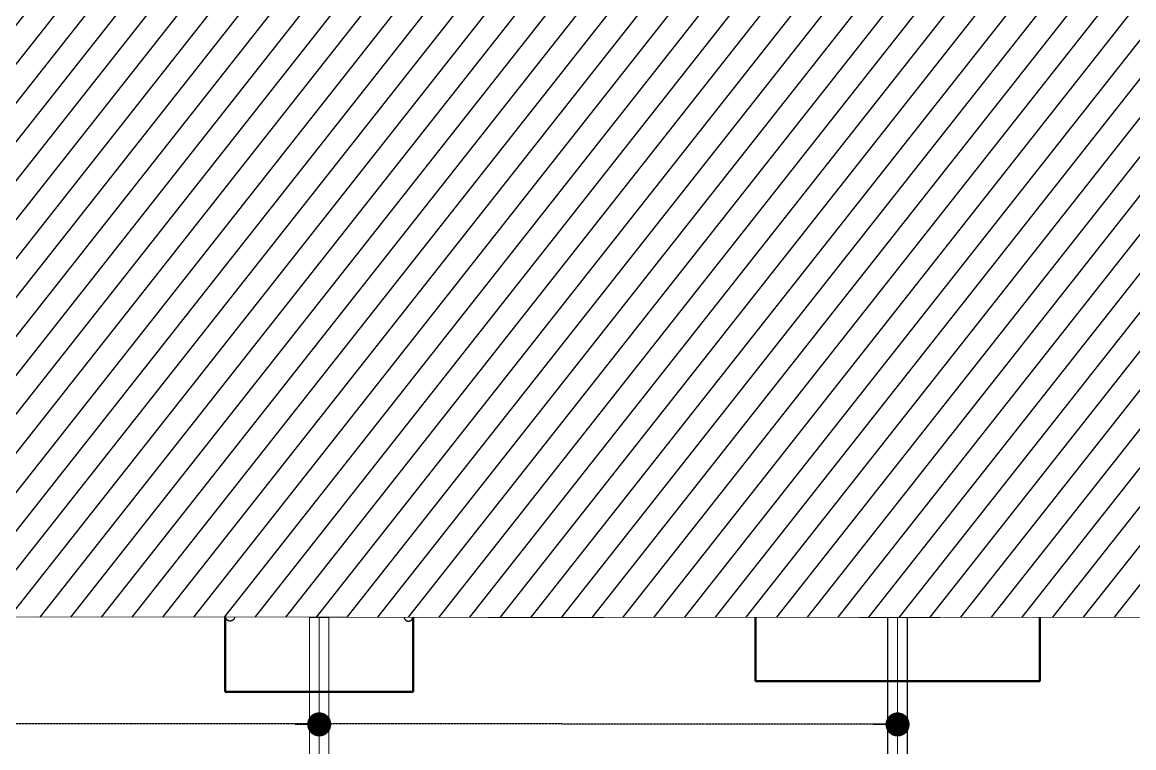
# Model space of a CAD drawing. Header units: centimetres. Extents: x -6122352 to 4157695, y -1694241 to 1947892.
# Drawn here: x 237721 to 249254, y -194646 to -187120 of the extents above; entities that cross this region are included whole.
import ezdxf
from ezdxf.xclip import XClip

# ---------------------------------------------------------------- set-up
doc = ezdxf.new("R2010")
doc.units = ezdxf.units.CM
doc.header["$MEASUREMENT"] = 0
doc.header["$XCLIPFRAME"] = 2
for name, pattern in [('DASHED2', [0.375, 0.25, -0.125]), ('XR-AR-END-SETTING OUT PLAN$0$23585-XR-AR-END-GROUND FLOOR$0$23261-XR-AR-SI-GF$0$HIDDEN', [0.375, 0.25, -0.125]), ('XR-AR-END-SETTING OUT PLAN$0$23585-XR-AR-END-GROUND FLOOR$0$945-4P-1-101-GROUND FLOOR PLAN$0$XR-MIDDLE-GROUND FLOOR PLAN$0$HIDDEN2', [0.1875, 0.125, -0.0625]), ('XR-AR-END-SETTING OUT PLAN$0$23585-XR-AR-END-GROUND FLOOR$0$XR-END-GROUND FLOOR PLAN$0$HIDDEN', [9.525, 6.35, -3.175]), ('XR-AR-END-SETTING OUT PLAN$0$23585-XR-AR-END-GROUND FLOOR$0$XR-END-GROUND FLOOR PLAN$0$HIDDEN2', [0.1875, 0.125, -0.0625]), ('XR-AR-MID-SETTING OUT FOR MASTER$0$23585-XR-AR-MID-GROUND FLOOR$0$23261-XR-AR-SI-GF$0$HIDDEN', [0.375, 0.25, -0.125]), ('XR-AR-MID-SETTING OUT FOR MASTER$0$23585-XR-AR-MID-GROUND FLOOR$0$945-4P-1-101-GROUND FLOOR PLAN$0$XR-MIDDLE-GROUND FLOOR PLAN$0$HIDDEN', [9.525, 6.35, -3.175]), ('XR-AR-MID-SETTING OUT FOR MASTER$0$23585-XR-AR-MID-GROUND FLOOR$0$945-4P-1-101-GROUND FLOOR PLAN$0$XR-MIDDLE-GROUND FLOOR PLAN$0$HIDDEN2', [0.1875, 0.125, -0.0625])]:
    doc.linetypes.add(name, pattern=pattern)
doc.layers.add('08-Compound Wall-4', color=7, linetype='Continuous', lineweight=25, true_color=0xff4405)
doc.layers.add('23585-XR-AR-DAMAC PLOT LIMITS$0$1-End units', color=7, linetype='Continuous', lineweight=5, true_color=0xf8991e)
for name, color, linetype, lineweight in [('23585-XR-AR-DAMAC PLOT LIMITS$0$1-Mid units', 41, 'Continuous', 5), ('@ Foundations', 4, 'DASHED2', 50), ('A-ANNO-TEXT', 3, 'Continuous', 25), ('XR-AR-END-SETTING OUT PLAN$0$23585-XR-AR-END-GROUND FLOOR$0$A-DOOR-FULL', 1, 'Continuous', 9), ('XR-AR-END-SETTING OUT PLAN$0$23585-XR-AR-END-GROUND FLOOR$0$A-FLOR-OVHD', 9, 'XR-AR-END-SETTING OUT PLAN$0$23585-XR-AR-END-GROUND FLOOR$0$23261-XR-AR-SI-GF$0$HIDDEN', 15), ('XR-AR-END-SETTING OUT PLAN$0$23585-XR-AR-END-GROUND FLOOR$0$A-GLAZ-SILL', 8, 'Continuous', 5), ('XR-AR-END-SETTING OUT PLAN$0$23585-XR-AR-END-GROUND FLOOR$0$A-GLAZ-WNDO', 232, 'Continuous', 9), ('XR-AR-END-SETTING OUT PLAN$0$23585-XR-AR-END-GROUND FLOOR$0$A-WALL', 7, 'Continuous', 30), ('XR-AR-END-SETTING OUT PLAN$0$23585-XR-AR-END-GROUND FLOOR$0$A-WALL-FNSH', 9, 'Continuous', 5), ('XR-AR-END-SETTING OUT PLAN$0$23585-XR-AR-END-GROUND FLOOR$0$S-COLS', 51, 'Continuous', 40), ('XR-AR-END-SETTING OUT PLAN$0$23585-XR-AR-END-GROUND FLOOR$0$S-COLS-PATT', 8, 'Continuous', 5), ('XR-AR-MID-SETTING OUT FOR MASTER$0$23585-XR-AR-MID-GROUND FLOOR$0$$A-GLAZ-WNDO', 232, 'Continuous', 9), ('XR-AR-MID-SETTING OUT FOR MASTER$0$23585-XR-AR-MID-GROUND FLOOR$0$$A-WALL', 1, 'Continuous', 5), ('XR-AR-MID-SETTING OUT FOR MASTER$0$23585-XR-AR-MID-GROUND FLOOR$0$A-DOOR', 31, 'Continuous', 5), ('XR-AR-MID-SETTING OUT FOR MASTER$0$23585-XR-AR-MID-GROUND FLOOR$0$A-DOOR-FULL', 1, 'Continuous', 9), ('XR-AR-MID-SETTING OUT FOR MASTER$0$23585-XR-AR-MID-GROUND FLOOR$0$A-EQUP-KITN-PLAN', 202, 'Continuous', 9), ('XR-AR-MID-SETTING OUT FOR MASTER$0$23585-XR-AR-MID-GROUND FLOOR$0$A-FLOR-OVHD', 9, 'XR-AR-MID-SETTING OUT FOR MASTER$0$23585-XR-AR-MID-GROUND FLOOR$0$23261-XR-AR-SI-GF$0$HIDDEN', 15), ('XR-AR-MID-SETTING OUT FOR MASTER$0$23585-XR-AR-MID-GROUND FLOOR$0$A-FLOR-PATT', 8, 'Continuous', 5), ('XR-AR-MID-SETTING OUT FOR MASTER$0$23585-XR-AR-MID-GROUND FLOOR$0$A-GLAZ-SILL', 8, 'Continuous', 5), ('XR-AR-MID-SETTING OUT FOR MASTER$0$23585-XR-AR-MID-GROUND FLOOR$0$A-GLAZ-WNDO', 232, 'Continuous', 9), ('XR-AR-MID-SETTING OUT FOR MASTER$0$23585-XR-AR-MID-GROUND FLOOR$0$A-WALL', 7, 'Continuous', 30), ('XR-AR-MID-SETTING OUT FOR MASTER$0$23585-XR-AR-MID-GROUND FLOOR$0$A-WALL-FNSH', 9, 'Continuous', 5), ('XR-AR-MID-SETTING OUT FOR MASTER$0$23585-XR-AR-MID-GROUND FLOOR$0$S-COLS', 51, 'Continuous', 40)]:
    doc.layers.add(name, color=color, linetype=linetype, lineweight=lineweight)
for name, color, linetype in [('@MI-REF LAYER', 7, 'Continuous'), ('B_TH_6', 7, 'Continuous'), ('XR-AR-END-SETTING OUT PLAN$0$23585-XR-AR-END-GROUND FLOOR$0$A-Flor-Hral', 3, 'Continuous'), ('XR-AR-END-SETTING OUT PLAN$0$23585-XR-AR-END-GROUND FLOOR$0$A-Flor-Strs', 1, 'Continuous'), ('XR-AR-MID-SETTING OUT FOR MASTER$0$23585-XR-AR-MID-GROUND FLOOR$0$A-Flor-Strs', 1, 'Continuous'), ('XR-AR-MID-SETTING OUT FOR MASTER$0$23585-XR-AR-MID-GROUND FLOOR$0$GS-HATCH-FLOOR TILE', 251, 'Continuous')]:
    doc.layers.add(name, color=color, linetype=linetype)

# ---------------------------------------------------------------- blocks, each defined once
blk = doc.blocks.new('23585-XR-AR-DAMAC PLOT LIMITS')
at = {"layer": '23585-XR-AR-DAMAC PLOT LIMITS$0$1-End units', "color": 251, "true_color": 0x636466}
blk.add_lwpolyline([(496711.173, 2768951.318), (496704.993, 2768944.574), (496687.298, 2768960.788), (496693.479, 2768967.533)], close=True, dxfattribs=at)
at = {"layer": '23585-XR-AR-DAMAC PLOT LIMITS$0$1-Mid units', "color": 251, "true_color": 0x636466}
for points in [[(496683.245, 2768956.364), (496687.298, 2768960.788), (496704.993, 2768944.574), (496700.94, 2768940.15)], [(496679.192, 2768951.941), (496683.245, 2768956.364), (496700.94, 2768940.15), (496696.887, 2768935.727)]]:
    blk.add_lwpolyline(points, close=True, dxfattribs=at)
blk = doc.blocks.new('A$Cf093b529')
at = {"layer": 'A-ANNO-TEXT'}
blk.add_blockref('23585-XR-AR-DAMAC PLOT LIMITS', (-495391.99, -2768603.442), dxfattribs=at)
blk = doc.blocks.new('XR-AR-END-SETTING OUT PLAN$0$23585-XR-AR-END-GROUND FLOOR$0$XR-END-GROUND FLOOR PLAN$0$A$C69996ABC')
at = {"layer": 'XR-AR-END-SETTING OUT PLAN$0$23585-XR-AR-END-GROUND FLOOR$0$A-GLAZ-SILL'}
blk.add_line((0.25, 1), (0.25, 0.1), dxfattribs=at)
at = {"layer": 'XR-AR-END-SETTING OUT PLAN$0$23585-XR-AR-END-GROUND FLOOR$0$A-GLAZ-WNDO'}
for p, q in [((0, 1), (0, 0.95)), ((0.25, 1), (0, 1)), ((0, 0.95), (0.15, 0.95)), ((0, 0.95), (0, 0.15)), ((0.15, 0.95), (0.15, 1)), ((0.15, 1), (0.15, 0.1)), ((0.15, 0.15), (0, 0.15)), ((0, 0.1), (0, 0.15)), ((0.15, 0.1), (0.15, 0.15)), ((0.25, 0.1), (0, 0.1))]:
    blk.add_line(p, q, dxfattribs=at)
blk.add_lwpolyline([(0, 0.95), (0, 0.15), (0.05, 0.15), (0.05, 0.95)], close=True, dxfattribs=at)
blk.add_lwpolyline([(0.05, 0.1), (0, 0.1)], dxfattribs=at)
blk = doc.blocks.new('*U131')
for points in [[(91, 0), (41, 0), (41, 1021), (91, 1021)], [(0, 0), (38, 0), (38, -50), (50, -50), (50, -122), (0, -122)], [(1100, 0), (1062, 0), (1062, -50), (1050, -50), (1050, -122), (1100, -122)]]:
    blk.add_lwpolyline(points, close=True)
at = {"color": 8, "linetype": 'XR-AR-END-SETTING OUT PLAN$0$23585-XR-AR-END-GROUND FLOOR$0$XR-END-GROUND FLOOR PLAN$0$HIDDEN2'}
blk.add_arc((41, 0), 1021, 0, 90, dxfattribs=at)
at = {"layer": 'XR-AR-END-SETTING OUT PLAN$0$23585-XR-AR-END-GROUND FLOOR$0$A-GLAZ-SILL', "linetype": 'XR-AR-END-SETTING OUT PLAN$0$23585-XR-AR-END-GROUND FLOOR$0$945-4P-1-101-GROUND FLOOR PLAN$0$XR-MIDDLE-GROUND FLOOR PLAN$0$HIDDEN2', "ltscale": 3}
blk.add_lwpolyline([(0, 0), (1100, 0), (1100, -122), (0, -122)], close=True, dxfattribs=at)
blk = doc.blocks.new('*U36')
at = {"linetype": 'XR-AR-END-SETTING OUT PLAN$0$23585-XR-AR-END-GROUND FLOOR$0$XR-END-GROUND FLOOR PLAN$0$HIDDEN', "ltscale": 0.2}
blk.add_lwpolyline([(672, 0, 0, 0, 0), (125, 0, 16.7, 16.7, 0), (62, -172, 16.7, 16.7, 0), (-62, 172, 16.7, 16.7, 0), (-125, 0, 0, 0, 0), (-772, 0, 0, 0, 0)], format="xyseb", dxfattribs=at)
blk = doc.blocks.new('XR-AR-END-SETTING OUT PLAN$0$23585-XR-AR-END-GROUND FLOOR$0$A$C75a8815d')
at = {"layer": 'XR-AR-END-SETTING OUT PLAN$0$23585-XR-AR-END-GROUND FLOOR$0$S-COLS', "color": 252, "lineweight": 30}
for points in [[(6050, 3657), (6050, 2257), (6250, 2257), (6250, 3657)], [(6050, 1200), (6050, 0), (6250, 0), (6250, 1200)]]:
    blk.add_lwpolyline(points, close=True, dxfattribs=at)
blk = doc.blocks.new('XR-AR-END-SETTING OUT PLAN')
at = {"layer": '08-Compound Wall-4', "ltscale": 100}
blk.add_lwpolyline([(9050, 5500), (9050, 1500), (9250, 1500), (9250, 5500)], dxfattribs=at)
at = {"layer": 'XR-AR-END-SETTING OUT PLAN$0$23585-XR-AR-END-GROUND FLOOR$0$A-Flor-Hral', "color": 8}
for p, q in [((8050, 11545), (8050, 12850)), ((8000, 11527), (8000, 12800))]:
    blk.add_line(p, q, dxfattribs=at)
at = {"layer": 'XR-AR-END-SETTING OUT PLAN$0$23585-XR-AR-END-GROUND FLOOR$0$A-FLOR-OVHD', "color": 8, "ltscale": 5}
blk.add_lwpolyline([(8550, 7913), (9050, 7913), (9050, 7413), (8550, 7413)], close=True, dxfattribs=at)
for points in [[(8550, 7913), (9050, 7413)], [(9050, 7913), (8550, 7413)], [(8850, 5750), (9050, 6550)], [(8850, 6550), (9050, 5750)]]:
    blk.add_lwpolyline(points, dxfattribs=at)
at = {"layer": 'XR-AR-END-SETTING OUT PLAN$0$23585-XR-AR-END-GROUND FLOOR$0$A-Flor-Strs', "color": 8}
for p, q in [((7950, 12800), (7950, 11509)), ((8000, 11630), (7950, 11630)), ((8050, 11630), (8280, 11630))]:
    blk.add_line(p, q, dxfattribs=at)
at = {"layer": 'XR-AR-END-SETTING OUT PLAN$0$23585-XR-AR-END-GROUND FLOOR$0$A-Flor-Strs', "color": 8, "linetype": 'XR-AR-END-SETTING OUT PLAN$0$23585-XR-AR-END-GROUND FLOOR$0$XR-END-GROUND FLOOR PLAN$0$HIDDEN', "ltscale": 0.1}
for p, q in [((8050, 9010), (8050, 11545)), ((8280, 11630), (8414, 11630)), ((8500, 11630), (9050, 11630)), ((7950, 11509), (7950, 8110)), ((8000, 9060), (8000, 11527)), ((8000, 11350), (7950, 11350)), ((8050, 11350), (9050, 11350)), ((8000, 11070), (7950, 11070)), ((8050, 11070), (9050, 11070)), ((8000, 10790), (7950, 10790)), ((8050, 10790), (9050, 10790)), ((8000, 10510), (7950, 10510)), ((8050, 10510), (9050, 10510)), ((8000, 10230), (7950, 10230)), ((8050, 10230), (9030, 10230)), ((8000, 9950), (7950, 9950)), ((8050, 9950), (9030, 9950)), ((8050, 9840), (9030, 9840)), ((8000, 9670), (7950, 9670)), ((8050, 9670), (9030, 9670)), ((8000, 9390), (7950, 9390)), ((8050, 9390), (9030, 9390)), ((8000, 9110), (7950, 9110)), ((7950, 9060), (8000, 9060)), ((7950, 9010), (8050, 9010)), ((8050, 9110), (9030, 9110)), ((7950, 8210), (9050, 8210)), ((7950, 8160), (9050, 8160)), ((7950, 8110), (9050, 8110))]:
    blk.add_line(p, q, dxfattribs=at)
at = {"layer": 'XR-AR-END-SETTING OUT PLAN$0$23585-XR-AR-END-GROUND FLOOR$0$A-Flor-Strs', "color": 8}
blk.add_lwpolyline([(8414, 11630), (8500, 11630)], dxfattribs=at)
at = {"layer": 'XR-AR-END-SETTING OUT PLAN$0$23585-XR-AR-END-GROUND FLOOR$0$A-WALL', "color": 8}
for p, q in [((8100, 6650), (9250, 6650)), ((8100, 6650), (8100, 6550)), ((8750, 5750), (8750, 6650)), ((9250, 6650), (9250, 5500)), ((8100, 6550), (8750, 6550)), ((8700, 5750), (8750, 5750)), ((8700, 5500), (8700, 5750)), ((9250, 5500), (8700, 5500)), ((9050, 5500), (9050, 5500))]:
    blk.add_line(p, q, dxfattribs=at)
for points in [[(9250, 6650), (9050, 6650), (9050, 8750), (6850, 8750), (6850, 8700), (6750, 8700), (6750, 8750), (6650, 8750), (6650, 8850), (6950, 8850), (6950, 8900), (7050, 8900), (7050, 8850), (9050, 8850), (9050, 10350), (7050, 10350), (7050, 9800), (6950, 9800), (6950, 10550), (7050, 10550), (7050, 10450), (9050, 10450), (9050, 19523), (9250, 19523)], [(7150, 12100), (7100, 12100), (7100, 11550), (7150, 11550)], [(3250, 5500), (7760, 5500), (7760, 5750), (3250, 5750)]]:
    blk.add_lwpolyline(points, close=True, dxfattribs=at)
for points in [[(7250, 12200), (7250, 11450), (6950, 11450), (6950, 12750), (7950, 12750), (7950, 12650), (7100, 12650), (7100, 12200), (7250, 12200), (7250, 12200), (7250, 12200)], [(7050, 10450), (7050, 10350)], [(9050, 10450), (9050, 10350)], [(6750, 7650), (6750, 7800), (6850, 7800), (6850, 7750), (7450, 7750), (7450, 5750), (7350, 5750), (7350, 7650), (6750, 7650)], [(9050, 5750), (8850, 5750), (8850, 6550), (9050, 6550), (9050, 5750)]]:
    blk.add_lwpolyline(points, dxfattribs=at)
at = {"layer": 'XR-AR-END-SETTING OUT PLAN$0$23585-XR-AR-END-GROUND FLOOR$0$A-WALL-FNSH', "color": 8}
for p, q in [((6870, 8700), (6850, 8700)), ((9030, 8730), (6870, 8730)), ((6870, 8730), (6870, 8700)), ((9030, 6670), (9030, 8730)), ((8080, 6670), (9030, 6670)), ((8080, 6670), (8080, 6530)), ((8080, 6530), (8730, 6530)), ((8730, 5770), (8730, 6530)), ((8680, 5650), (8680, 5770)), ((8680, 5770), (8730, 5770))]:
    blk.add_line(p, q, dxfattribs=at)
for points in [[(6982, 9800), (7070, 9800), (7070, 10330), (9030, 10330), (9030, 8870), (7070, 8870), (7070, 8900), (7050, 8900)], [(6850, 7800), (6870, 7800), (6870, 7770), (7470, 7770), (7470, 5770), (7780, 5770), (7780, 5650)]]:
    blk.add_lwpolyline(points, dxfattribs=at)
at = {"color": 8, "xscale": 1000.000000000054, "yscale": 1000.000000000054, "zscale": 1000.000000000054, "rotation": 90}
blk.add_blockref('XR-AR-END-SETTING OUT PLAN$0$23585-XR-AR-END-GROUND FLOOR$0$XR-END-GROUND FLOOR PLAN$0$A$C69996ABC', (8780, 5500), dxfattribs=at)
at = {"layer": 'XR-AR-END-SETTING OUT PLAN$0$23585-XR-AR-END-GROUND FLOOR$0$A-DOOR-FULL', "color": 8, "rotation": 270}
for p, xscale, yscale, zscale in [((7050, 10550), -0.8181818181818169, 0.8181818181818169, 0.8181818181818167), ((7050, 8900), -0.8181818181818169, 0.8181818181818169, 0.8181818181818167), ((6850, 8700), 0.8181818181818152, 0.8181818181818152, 0.8181818181818152)]:
    blk.add_blockref('*U131', p, dxfattribs=dict(at, xscale=xscale, yscale=yscale, zscale=zscale))
at = {"layer": 'XR-AR-END-SETTING OUT PLAN$0$23585-XR-AR-END-GROUND FLOOR$0$A-FLOR-OVHD', "color": 8, "xscale": -0.999999999999999, "rotation": 199.9831065219304}
blk.add_blockref('*U36', (8500, 11710), dxfattribs=at)
at = {"layer": 'XR-AR-END-SETTING OUT PLAN$0$23585-XR-AR-END-GROUND FLOOR$0$S-COLS-PATT', "color": 8}
blk.add_blockref('XR-AR-END-SETTING OUT PLAN$0$23585-XR-AR-END-GROUND FLOOR$0$A$C75a8815d', (3000, 5500), dxfattribs=at)
blk = doc.blocks.new('END UNIT')
at = {"xscale": 0.001, "yscale": 0.001, "zscale": 0.001}
blk.add_blockref('XR-AR-END-SETTING OUT PLAN', (-9.15, 0), dxfattribs=at)
blk = doc.blocks.new('XR-AR-MID-SETTING OUT FOR MASTER$0$23585-XR-AR-MID-GROUND FLOOR$0$945-4P-1-101-GROUND FLOOR PLAN$0$XR-MIDDLE-CAR PARK HATCH')
at = {"layer": 'XR-AR-MID-SETTING OUT FOR MASTER$0$23585-XR-AR-MID-GROUND FLOOR$0$A-FLOR-PATT'}
blk.add_lwpolyline([(9250, 100), (9250, 5500), (15050, 5503), (15050, 100)], close=True, dxfattribs=at)
blk = doc.blocks.new('*U130')
for points in [[(91, 0), (41, 0), (41, 1021), (91, 1021)], [(0, 0), (38, 0), (38, -50), (50, -50), (50, -122), (0, -122)], [(1100, 0), (1062, 0), (1062, -50), (1050, -50), (1050, -122), (1100, -122)]]:
    blk.add_lwpolyline(points, close=True)
at = {"color": 8, "linetype": 'XR-AR-MID-SETTING OUT FOR MASTER$0$23585-XR-AR-MID-GROUND FLOOR$0$945-4P-1-101-GROUND FLOOR PLAN$0$XR-MIDDLE-GROUND FLOOR PLAN$0$HIDDEN2'}
blk.add_arc((41, 0), 1021, 0, 90, dxfattribs=at)
at = {"layer": 'XR-AR-MID-SETTING OUT FOR MASTER$0$23585-XR-AR-MID-GROUND FLOOR$0$A-GLAZ-SILL', "linetype": 'XR-AR-MID-SETTING OUT FOR MASTER$0$23585-XR-AR-MID-GROUND FLOOR$0$945-4P-1-101-GROUND FLOOR PLAN$0$XR-MIDDLE-GROUND FLOOR PLAN$0$HIDDEN2', "ltscale": 3}
blk.add_lwpolyline([(0, 0), (1100, 0), (1100, -122), (0, -122)], close=True, dxfattribs=at)
blk = doc.blocks.new('*U27')
for points in [[(91, 0), (41, 0), (41, 1021), (91, 1021)], [(0, 0), (38, 0), (38, -50), (50, -50), (50, -250), (0, -250)], [(1100, 0), (1062, 0), (1062, -50), (1050, -50), (1050, -250), (1100, -250)]]:
    blk.add_lwpolyline(points, close=True)
at = {"color": 8, "linetype": 'XR-AR-MID-SETTING OUT FOR MASTER$0$23585-XR-AR-MID-GROUND FLOOR$0$945-4P-1-101-GROUND FLOOR PLAN$0$XR-MIDDLE-GROUND FLOOR PLAN$0$HIDDEN2'}
blk.add_arc((41, 0), 1021, 0, 90, dxfattribs=at)
at = {"layer": 'XR-AR-MID-SETTING OUT FOR MASTER$0$23585-XR-AR-MID-GROUND FLOOR$0$A-GLAZ-SILL', "linetype": 'XR-AR-MID-SETTING OUT FOR MASTER$0$23585-XR-AR-MID-GROUND FLOOR$0$945-4P-1-101-GROUND FLOOR PLAN$0$XR-MIDDLE-GROUND FLOOR PLAN$0$HIDDEN2', "ltscale": 3}
blk.add_lwpolyline([(0, 0), (1100, 0), (1100, -250), (0, -250)], close=True, dxfattribs=at)
blk = doc.blocks.new('XR-AR-MID-SETTING OUT FOR MASTER$0$23585-XR-AR-MID-GROUND FLOOR$0$945-4P-1-101-GROUND FLOOR PLAN$0$XR-MIDDLE-GROUND FLOOR PLAN$0$A$C69996ABC')
at = {"layer": 'XR-AR-MID-SETTING OUT FOR MASTER$0$23585-XR-AR-MID-GROUND FLOOR$0$A-FLOR-OVHD', "linetype": 'XR-AR-MID-SETTING OUT FOR MASTER$0$23585-XR-AR-MID-GROUND FLOOR$0$945-4P-1-101-GROUND FLOOR PLAN$0$XR-MIDDLE-GROUND FLOOR PLAN$0$HIDDEN2', "ltscale": 5}
for p, q in [((0, 0.9), (0.1, 0.9)), ((0, 0.9), (0, 0)), ((0, 0), (0.1, 0))]:
    blk.add_line(p, q, dxfattribs=at)
blk.add_lwpolyline([(0.1, 0.85), (0.25, 0.45), (0.1, 0.05)], dxfattribs=at)
at = {"layer": 'XR-AR-MID-SETTING OUT FOR MASTER$0$23585-XR-AR-MID-GROUND FLOOR$0$A-GLAZ-WNDO'}
for p, q in [((0.1, 0.85), (0.1, 0.9)), ((0.1, 0.9), (0.1, 0)), ((0.25, 0.85), (0.1, 0.85)), ((0.25, 0.9), (0.25, 0.85)), ((0.25, 0.85), (0.25, 0.05)), ((0.1, 0), (0.1, 0.05)), ((0.1, 0.05), (0.25, 0.05)), ((0.25, 0), (0.25, 0.05))]:
    blk.add_line(p, q, dxfattribs=at)
for points in [[(0.25, 0.9), (0.1, 0.9)], [(0.1, 0), (0.25, 0)]]:
    blk.add_lwpolyline(points, dxfattribs=at)
blk.add_lwpolyline([(0.25, 0.85), (0.25, 0.05), (0.2, 0.05), (0.2, 0.85)], close=True, dxfattribs=at)
blk = doc.blocks.new('XR-AR-MID-SETTING OUT FOR MASTER$0$23585-XR-AR-MID-GROUND FLOOR$0$945-4P-1-101-GROUND FLOOR PLAN$0$XR-MIDDLE-GROUND FLOOR PLAN$0$A$C70344426')
at = {"layer": 'XR-AR-MID-SETTING OUT FOR MASTER$0$23585-XR-AR-MID-GROUND FLOOR$0$A-GLAZ-SILL'}
blk.add_line((0.25, 2.65), (0.25, 0), dxfattribs=at)
at = {"layer": 'XR-AR-MID-SETTING OUT FOR MASTER$0$23585-XR-AR-MID-GROUND FLOOR$0$A-GLAZ-WNDO'}
for p, q in [((0, 2.65), (0, 2.6)), ((0, 2.65), (0.25, 2.65)), ((0, 2.6), (0.15, 2.6)), ((0.15, 2.6), (0.15, 2.65)), ((0.15, 2.6), (0.15, 0)), ((0, 1.8), (0, 1.75)), ((0.15, 1.8), (0, 1.8)), ((0, 1.75), (0.15, 1.75)), ((0.15, 1.75), (0.15, 1.8)), ((0, 0.9), (0, 0.85)), ((0.15, 0.9), (0, 0.9)), ((0, 0.85), (0.15, 0.85)), ((0, 0.85), (0, 0.05)), ((0.15, 0.85), (0.15, 0.9)), ((0.15, 0.05), (0, 0.05)), ((0, 0), (0, 0.05)), ((0.15, 0), (0.15, 0.05)), ((0.25, 0), (0, 0))]:
    blk.add_line(p, q, dxfattribs=at)
blk.add_lwpolyline([(0.05, 1.8), (0.05, 2.6), (0, 2.6), (0, 0.9), (0.05, 0.9), (0.05, 1.75)], dxfattribs=at)
blk.add_lwpolyline([(0, 0.85), (0, 0.05), (0.05, 0.05), (0.05, 0.85)], close=True, dxfattribs=at)
blk = doc.blocks.new('*U28')
for points in [[(0, 70), (38, 70), (38, 120), (50, 120), (50, 180), (0, 180)], [(1100, 70), (1062, 70), (1062, 120), (1050, 120), (1050, 180), (1100, 180)], [(91, 70), (41, 70), (41, -951), (91, -951)]]:
    blk.add_lwpolyline(points, close=True)
at = {"color": 8, "linetype": 'XR-AR-MID-SETTING OUT FOR MASTER$0$23585-XR-AR-MID-GROUND FLOOR$0$945-4P-1-101-GROUND FLOOR PLAN$0$XR-MIDDLE-GROUND FLOOR PLAN$0$HIDDEN2'}
blk.add_arc((41, 70), 1021, 270, 0, dxfattribs=at)
at = {"layer": 'XR-AR-MID-SETTING OUT FOR MASTER$0$23585-XR-AR-MID-GROUND FLOOR$0$A-GLAZ-SILL', "linetype": 'XR-AR-MID-SETTING OUT FOR MASTER$0$23585-XR-AR-MID-GROUND FLOOR$0$945-4P-1-101-GROUND FLOOR PLAN$0$XR-MIDDLE-GROUND FLOOR PLAN$0$HIDDEN2', "ltscale": 3}
blk.add_lwpolyline([(0, 70), (1100, 70), (1100, 180), (0, 180)], close=True, dxfattribs=at)
blk = doc.blocks.new('XR-AR-MID-SETTING OUT FOR MASTER$0$23585-XR-AR-MID-GROUND FLOOR$0$945-4P-1-101-GROUND FLOOR PLAN$0$XR-MIDDLE-GROUND FLOOR PLAN$0$A$C2DB306E2')
at = {"layer": 'XR-AR-MID-SETTING OUT FOR MASTER$0$23585-XR-AR-MID-GROUND FLOOR$0$A-DOOR-FULL'}
for p, q in [((0.15, 1.25), (0.05, 1.25)), ((0.05, 1.25), (0.05, 1.2)), ((0.05, 1.2), (0.15, 1.2)), ((0.15, 1.2), (0.15, 1.25)), ((0, 0.8), (0, 0)), ((0, 0.8), (0.04, 0.8)), ((0.04, 0.8), (0.04, 0)), ((0.05, 0.35), (0.05, 0.4)), ((0.05, 0.4), (0.15, 0.4)), ((0.15, 0.35), (0.05, 0.35)), ((0.15, 0.4), (0.15, 0.35)), ((0, 0), (0.04, 0))]:
    blk.add_line(p, q, dxfattribs=at)
at = {"layer": 'XR-AR-MID-SETTING OUT FOR MASTER$0$23585-XR-AR-MID-GROUND FLOOR$0$A-GLAZ-SILL', "linetype": 'XR-AR-MID-SETTING OUT FOR MASTER$0$23585-XR-AR-MID-GROUND FLOOR$0$945-4P-1-101-GROUND FLOOR PLAN$0$XR-MIDDLE-GROUND FLOOR PLAN$0$HIDDEN2', "ltscale": 3}
for p, q in [((0.05, 1.2), (0.05, 0.4)), ((0.15, 1.2), (0.15, 0.4))]:
    blk.add_line(p, q, dxfattribs=at)
blk = doc.blocks.new('XR-AR-MID-SETTING OUT FOR MASTER$0$23585-XR-AR-MID-GROUND FLOOR$0$945-4P-1-101-GROUND FLOOR PLAN$0$XR-MIDDLE-GROUND FLOOR PLAN$0$WRFWF')
at = {"layer": 'XR-AR-MID-SETTING OUT FOR MASTER$0$23585-XR-AR-MID-GROUND FLOOR$0$A-FLOR-OVHD', "linetype": 'XR-AR-MID-SETTING OUT FOR MASTER$0$23585-XR-AR-MID-GROUND FLOOR$0$945-4P-1-101-GROUND FLOOR PLAN$0$XR-MIDDLE-GROUND FLOOR PLAN$0$HIDDEN', "ltscale": 0.1}
for p, q in [((9250, 14090), (9250, 9909)), ((10350, 14089), (9250, 14089)), ((10350, 13809), (9250, 13809)), ((10350, 13529), (9250, 13529)), ((10350, 13249), (9250, 13249)), ((10350, 12969), (9250, 12969)), ((10350, 12689), (9250, 12689)), ((10350, 12409), (9250, 12409)), ((10350, 12129), (9250, 12129)), ((10350, 11849), (9250, 11849)), ((10350, 11569), (9250, 11569)), ((10350, 11289), (9250, 11289)), ((10350, 11009), (9250, 11009)), ((10350, 11009), (10350, 9909)), ((10350, 9909), (9250, 9909))]:
    blk.add_line(p, q, dxfattribs=at)
blk.add_lwpolyline([(10350, 14370), (10350, 11009)], dxfattribs=at)
blk = doc.blocks.new('*U26')
at = {"color": 0, "linetype": 'ByBlock'}
blk.add_line((0, 300), (0, 0), dxfattribs=at)
at = {"color": 0, "linetype": 'ByBlock', "const_width": 15}
blk.add_lwpolyline([(195, 188), (0, 300), (-195, 188)], dxfattribs=at)
blk.add_circle((0, 0), 45)
blk = doc.blocks.new('XR-AR-MID-SETTING OUT FOR MASTER$0$23585-XR-AR-MID-GROUND FLOOR$0$A$C08698786')
at = {"layer": 'XR-AR-MID-SETTING OUT FOR MASTER$0$23585-XR-AR-MID-GROUND FLOOR$0$S-COLS', "color": 252, "lineweight": 30}
for points in [[(5900, 11147), (5900, 9747), (6100, 9747), (6100, 11147)], [(-100, 9157), (-100, 7757), (100, 7757), (100, 9157)], [(-100, 6700), (-100, 5500), (100, 5500), (100, 6700)], [(5900, 6500), (5900, 5500), (6100, 5500), (6100, 6500)]]:
    blk.add_lwpolyline(points, close=True, dxfattribs=at)
blk = doc.blocks.new('XR-AR-MID-SETTING OUT FOR MASTER')
at = {"layer": 'XR-AR-MID-SETTING OUT FOR MASTER$0$23585-XR-AR-MID-GROUND FLOOR$0$A-EQUP-KITN-PLAN', "color": 8}
blk.add_line((4405, 11503), (4405, 12103), dxfattribs=at)
at = {"layer": 'XR-AR-MID-SETTING OUT FOR MASTER$0$23585-XR-AR-MID-GROUND FLOOR$0$A-FLOR-OVHD', "color": 8, "linetype": 'XR-AR-MID-SETTING OUT FOR MASTER$0$23585-XR-AR-MID-GROUND FLOOR$0$23261-XR-AR-SI-GF$0$HIDDEN', "ltscale": 5}
for p, q in [((5900, 12003), (5400, 11503)), ((5400, 12003), (5900, 11503))]:
    blk.add_line(p, q, dxfattribs=at)
blk.add_lwpolyline([(2750, 12003), (3250, 12003), (3250, 11503), (2750, 11503)], close=True, dxfattribs=at)
for points in [[(2750, 12003), (3250, 11503)], [(2750, 11503), (3250, 12003)]]:
    blk.add_lwpolyline(points, dxfattribs=at)
at = {"layer": 'XR-AR-MID-SETTING OUT FOR MASTER$0$23585-XR-AR-MID-GROUND FLOOR$0$A-Flor-Strs', "color": 8}
for p, q in [((5900, 5803), (4250, 5803)), ((5900, 5503), (4250, 5503))]:
    blk.add_line(p, q, dxfattribs=at)
at = {"layer": 'XR-AR-MID-SETTING OUT FOR MASTER$0$23585-XR-AR-MID-GROUND FLOOR$0$A-WALL', "color": 8}
for points in [[(100, 19473), (-100, 19473), (-100, 5500), (100, 5500), (100, 8850), (1100, 8850), (1100, 8950), (100, 8950), (100, 10950), (2100, 10950), (2100, 9950), (2200, 9950), (2200, 11150), (2100, 11150), (2100, 11050), (100, 11050)], [(5900, 19473), (6100, 19473), (6100, 5500), (5900, 5500), (5900, 14853), (5500, 14853), (5500, 14953), (5900, 14953)], [(3400, 12203), (3500, 12203), (3500, 11503), (4400, 11503), (4400, 11253), (3650, 11253), (3650, 11028), (3400, 11028)], [(4250, 5500), (3050, 5500), (3050, 5750), (4000, 5750), (4000, 8850), (3300, 8850), (3300, 8950), (3400, 8950), (3400, 9928), (3650, 9928), (3650, 9100), (4250, 9100)], [(2100, 8950), (2100, 9050), (2200, 9050), (2200, 8950), (2300, 8950), (2300, 8850), (2000, 8850), (2000, 8950)], [(100, 5750), (400, 5750), (400, 5500), (100, 5500)]]:
    blk.add_lwpolyline(points, close=True, dxfattribs=at)
for points in [[(5700, 12003), (5900, 12003), (5900, 12103), (5300, 12103), (5300, 11503), (5300, 11503), (5300, 11253), (5900, 11253), (5900, 11503), (5400, 11503), (5400, 12003), (5700, 12003)], [(2100, 11050), (2100, 10950)]]:
    blk.add_lwpolyline(points, dxfattribs=at)
at = {"layer": 'XR-AR-MID-SETTING OUT FOR MASTER$0$23585-XR-AR-MID-GROUND FLOOR$0$A-WALL-FNSH', "color": 8}
for points in [[(2080, 10930), (120, 10930), (120, 8973), (1100, 8973), (1100, 8953)], [(2100, 9950), (2080, 9950), (2080, 10930)]]:
    blk.add_lwpolyline(points, dxfattribs=at)
at = {"layer": '08-Compound Wall-4', "ltscale": 100}
blk.add_blockref('XR-AR-MID-SETTING OUT FOR MASTER$0$23585-XR-AR-MID-GROUND FLOOR$0$945-4P-1-101-GROUND FLOOR PLAN$0$XR-MIDDLE-CAR PARK HATCH', (-9150, 0), dxfattribs=at)
at = {"layer": 'XR-AR-MID-SETTING OUT FOR MASTER$0$23585-XR-AR-MID-GROUND FLOOR$0$$A-GLAZ-WNDO', "color": 8}
for name, p, xscale, yscale, zscale, rotation in [('XR-AR-MID-SETTING OUT FOR MASTER$0$23585-XR-AR-MID-GROUND FLOOR$0$945-4P-1-101-GROUND FLOOR PLAN$0$XR-MIDDLE-GROUND FLOOR PLAN$0$A$C69996ABC', (5300, 11253), 1000.000000000049, 1000.000000000049, 1000.000000000049, 90), ('XR-AR-MID-SETTING OUT FOR MASTER$0$23585-XR-AR-MID-GROUND FLOOR$0$945-4P-1-101-GROUND FLOOR PLAN$0$XR-MIDDLE-GROUND FLOOR PLAN$0$A$C70344426', (400, 5500), -1000.000000000001, 1000.000000000001, 1000.000000000001, 270)]:
    blk.add_blockref(name, p, dxfattribs=dict(at, xscale=xscale, yscale=yscale, zscale=zscale, rotation=rotation))
at = {"layer": 'XR-AR-MID-SETTING OUT FOR MASTER$0$23585-XR-AR-MID-GROUND FLOOR$0$$A-WALL', "color": 8}
blk.add_blockref('XR-AR-MID-SETTING OUT FOR MASTER$0$23585-XR-AR-MID-GROUND FLOOR$0$945-4P-1-101-GROUND FLOOR PLAN$0$XR-MIDDLE-GROUND FLOOR PLAN$0$WRFWF', (-9150, -797), dxfattribs=at)
at = {"layer": 'XR-AR-MID-SETTING OUT FOR MASTER$0$23585-XR-AR-MID-GROUND FLOOR$0$A-DOOR', "color": 8, "xscale": -1000.000000000001, "yscale": 1000.000000000001, "zscale": 1000.000000000001, "rotation": 270}
blk.add_blockref('XR-AR-MID-SETTING OUT FOR MASTER$0$23585-XR-AR-MID-GROUND FLOOR$0$945-4P-1-101-GROUND FLOOR PLAN$0$XR-MIDDLE-GROUND FLOOR PLAN$0$A$C2DB306E2', (750, 8800), dxfattribs=at)
at = {"layer": 'XR-AR-MID-SETTING OUT FOR MASTER$0$23585-XR-AR-MID-GROUND FLOOR$0$A-DOOR-FULL', "color": 8, "xscale": 0.8181820445283869, "yscale": 0.8181820445283869, "zscale": 0.8181820445283869, "rotation": 90}
for p in [(2100, 11150), (2100, 9050)]:
    blk.add_blockref('*U130', p, dxfattribs=at)
at = {"layer": 'XR-AR-MID-SETTING OUT FOR MASTER$0$23585-XR-AR-MID-GROUND FLOOR$0$A-DOOR-FULL', "color": 8, "rotation": 90}
blk.add_blockref('*U27', (3400, 9928), dxfattribs=at)
at = {"layer": 'XR-AR-MID-SETTING OUT FOR MASTER$0$23585-XR-AR-MID-GROUND FLOOR$0$A-DOOR-FULL', "color": 8, "xscale": -0.909090909090913, "yscale": 0.909090909090913, "zscale": 0.909090909090913}
blk.add_blockref('*U28', (3300, 8786), dxfattribs=at)
at = {"layer": 'XR-AR-MID-SETTING OUT FOR MASTER$0$23585-XR-AR-MID-GROUND FLOOR$0$A-Flor-Strs', "color": 8}
blk.add_blockref('*U26', (5075, 5502), dxfattribs=at)
at = {"layer": 'XR-AR-MID-SETTING OUT FOR MASTER$0$23585-XR-AR-MID-GROUND FLOOR$0$GS-HATCH-FLOOR TILE', "color": 8}
blk.add_blockref('XR-AR-MID-SETTING OUT FOR MASTER$0$23585-XR-AR-MID-GROUND FLOOR$0$A$C08698786', (0, 0), dxfattribs=at)
blk = doc.blocks.new('MID UNIT')
at = {"xscale": 0.001, "yscale": 0.001, "zscale": 0.001}
blk.add_blockref('XR-AR-MID-SETTING OUT FOR MASTER', (0, 0), dxfattribs=at)
blk = doc.blocks.new('TH_6')
at = {"xscale": -1}
blk.add_blockref('END UNIT', (495838.305, 2769163.997), dxfattribs=at)
blk.add_blockref('MID UNIT', (495838.305, 2769163.997), dxfattribs=at)
blk.add_blockref('MID UNIT', (495826.305, 2769163.997))
blk = doc.blocks.new('23585-XR-AR-MALDIVE-3$0$TH_6')
at = {"layer": 'B_TH_6', "xscale": 1.000019685734281, "yscale": 1.000019685734281, "zscale": 1.000019685734281}
blk.add_blockref('TH_6', (-9.76, -54.513), dxfattribs=at)
at = {"layer": '@ Foundations', "linetype": 'DASHED2', "ltscale": 25}
for points in [[(495833.48, 2769173.169), (495833.48, 2769176.119), (495831.13, 2769176.119), (495831.13, 2769173.169)], [(495839.781, 2769168.834), (495836.831, 2769168.834), (495836.831, 2769173.884), (495839.781, 2769173.884)], [(495833.28, 2769168.722), (495833.28, 2769171.272), (495831.33, 2769171.272), (495831.33, 2769168.722)]]:
    blk.add_lwpolyline(points, close=True, dxfattribs=at)
blk = doc.blocks.new('_Dot')
at = {"color": 0, "linetype": 'ByBlock', "lineweight": -2}
blk.add_line((-0.5, 0), (-1, 0), dxfattribs=at)
at = {"color": 0, "linetype": 'ByBlock', "const_width": 0.5}
blk.add_lwpolyline([(-0.25, 0, 1), (0.25, 0, 1)], format="xyb", close=True, dxfattribs=at)

msp = doc.modelspace()

# ---------------------------------------------------------------- block references
at = {"layer": '@MI-REF LAYER', "xscale": 1000, "yscale": 1000, "zscale": 1000, "rotation": 312.4882903633292}
msp.add_blockref('A$Cf093b529', (-891608.73293, 539022.72011), dxfattribs=at)

# ---------------------------------------------------------------- next in the draw order: block references
at = {"layer": '@MI-REF LAYER'}
ref = msp.add_blockref('23585-XR-AR-MALDIVE-3$0$TH_6', (-496073033.02275, -2769276523.70792), dxfattribs=dict(at, xscale=1000, yscale=1000, zscale=1000, rotation=359.9900366873122))
XClip(ref).set_block_clipping_path([(495793.2153440099, 2769163.9965278879), (495847.2526438804, 2769163.9980816934), (495847.2535734456, 2769187.9362377487), (495838.3168886402, 2769187.8963888632), (495832.3168848935, 2769187.89635137), (495826.3168800613, 2769187.8963138792), (495820.3168752268, 2769187.8962763874), (495814.3168703942, 2769187.8962388965), (495808.3170107673, 2769187.8963365192), (495802.3170081871, 2769187.8962990278), (495793.2156468914, 2769187.9363993215)])

# ---------------------------------------------------------------- next in the draw order: linework, layer by layer
at = {"layer": '@MI-REF LAYER', "linetype": 'DASHED2', "extrusion": (2.53391e-12, 6.92406e-09, 1), "elevation": 20.83253}
msp.add_lwpolyline([(246803.31702, -194400.32161), (230778.30706, -194397.47158), (230222.60761, -193659.8651)], dxfattribs=at)

# ---------------------------------------------------------------- next in the draw order: block references
at = {"layer": '@MI-REF LAYER', "extrusion": (1.61268e-12, 6.92406e-09, 1), "xscale": 250, "yscale": 250, "zscale": 250, "rotation": 359.9417982418385}
for p in [(240802.59522, -194403.61188, 20.83253), (246803.7171, -194404.32613, 20.83253)]:
    msp.add_blockref('_Dot', p, dxfattribs=at)

# ---------------------------------------------------------------- next in the draw order: wipeouts: each hides what was drawn before it
at = {"color": 10}
msp.add_wipeout([(252953.92931, -193292.59913), (252956.45607, -179019.0462), (246707.92775, -179017.94346), (246706.41465, -179318.59646), (210905.45956, -179312.40839), (210905.56034, -179011.7339), (204655.2718, -179010.81745), (204653.18021, -193284.19998), (252953.92313, -193292.59913)], dxfattribs=at).dxf.layer = '@MI-REF LAYER'

# ---------------------------------------------------------------- next in the draw order: hatches: boundary and pattern name
at = {"layer": '@MI-REF LAYER', "transparency": 33554508}
h = msp.add_hatch(dxfattribs=at)
h.set_pattern_fill('ANSI31', color=256, scale=2000, angle=186.72236)
h.paths.add_polyline_path([(252953.92407, -193292.59913), (252956.45607, -179019.0462), (246706.33236, -179019.40476), (246706.41465, -179318.58315), (210905.2087, -179312.35759), (210905.26097, -179011.7338), (204655.27183, -179010.64699), (204653.17897, -193284.19998)])

# ---------------------------------------------------------------- next in the draw order: linework, layer by layer
at = {"layer": '@MI-REF LAYER', "const_width": 5}
msp.add_lwpolyline([(252953.92407, -193292.59913), (252956.45607, -179019.0462), (246706.33236, -179019.40476), (246706.41465, -179318.58315), (210905.2087, -179312.35759), (210905.26097, -179011.7338), (204655.27183, -179010.64699), (204653.17897, -193284.19998)], close=True, dxfattribs=at)

doc.saveas('drawing.dxf')
